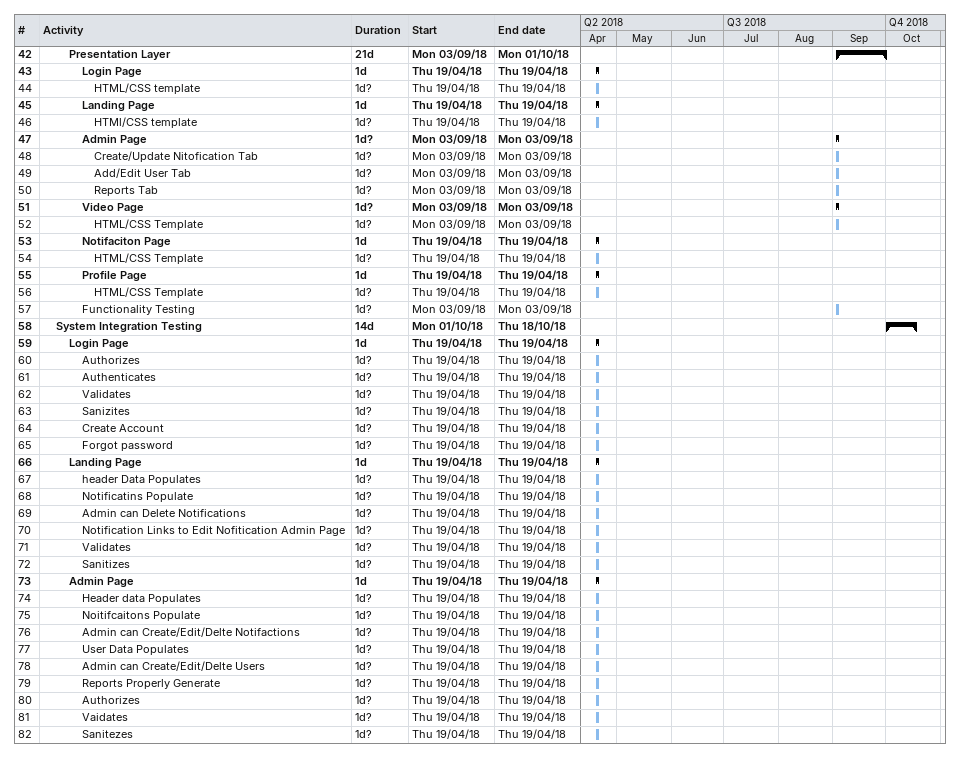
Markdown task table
| ID | Level | Task | Duration | Start | Finish |
|---|---|---|---|---|---|
| 42 | 3 | **Presentation Layer** | 21d | 2018-09-03 | 2018-10-01 |
| 43 | 4 | **Login Page** | 1d | 2018-04-19 | 2018-04-19 |
| 44 | 5 | HTML/CSS template | 1d? | 2018-04-19 | 2018-04-19 |
| 45 | 4 | **Landing Page** | 1d | 2018-04-19 | 2018-04-19 |
| 46 | 5 | HTMl/CSS template | 1d? | 2018-04-19 | 2018-04-19 |
| 47 | 4 | **Admin Page** | 1d? | 2018-09-03 | 2018-09-03 |
| 48 | 5 | Create/Update Nitofication Tab | 1d? | 2018-09-03 | 2018-09-03 |
| 49 | 5 | Add/Edit User Tab | 1d? | 2018-09-03 | 2018-09-03 |
| 50 | 5 | Reports Tab | 1d? | 2018-09-03 | 2018-09-03 |
| 51 | 4 | **Video Page** | 1d? | 2018-09-03 | 2018-09-03 |
| 52 | 5 | HTML/CSS Template | 1d? | 2018-09-03 | 2018-09-03 |
| 53 | 4 | **Notifaciton Page** | 1d | 2018-04-19 | 2018-04-19 |
| 54 | 5 | HTML/CSS Template | 1d? | 2018-04-19 | 2018-04-19 |
| 55 | 4 | **Profile Page** | 1d | 2018-04-19 | 2018-04-19 |
| 56 | 5 | HTML/CSS Template | 1d? | 2018-04-19 | 2018-04-19 |
| 57 | 4 | Functionality Testing | 1d? | 2018-09-03 | 2018-09-03 |
| 58 | 2 | **System Integration Testing** | 14d | 2018-10-01 | 2018-10-18 |
| 59 | 3 | **Login Page** | 1d | 2018-04-19 | 2018-04-19 |
| 60 | 4 | Authorizes | 1d? | 2018-04-19 | 2018-04-19 |
| 61 | 4 | Authenticates | 1d? | 2018-04-19 | 2018-04-19 |
| 62 | 4 | Validates | 1d? | 2018-04-19 | 2018-04-19 |
| 63 | 4 | Sanizites | 1d? | 2018-04-19 | 2018-04-19 |
| 64 | 4 | Create Account | 1d? | 2018-04-19 | 2018-04-19 |
| 65 | 4 | Forgot password | 1d? | 2018-04-19 | 2018-04-19 |
| 66 | 3 | **Landing Page** | 1d | 2018-04-19 | 2018-04-19 |
| 67 | 4 | header Data Populates | 1d? | 2018-04-19 | 2018-04-19 |
| 68 | 4 | Notificatins Populate | 1d? | 2018-04-19 | 2018-04-19 |
| 69 | 4 | Admin can Delete Notifications | 1d? | 2018-04-19 | 2018-04-19 |
| 70 | 4 | Notification Links to Edit Nofitication Admin Page | 1d? | 2018-04-19 | 2018-04-19 |
| 71 | 4 | Validates | 1d? | 2018-04-19 | 2018-04-19 |
| 72 | 4 | Sanitizes | 1d? | 2018-04-19 | 2018-04-19 |
| 73 | 3 | **Admin Page** | 1d | 2018-04-19 | 2018-04-19 |
| 74 | 4 | Header data Populates | 1d? | 2018-04-19 | 2018-04-19 |
| 75 | 4 | Noitifcaitons Populate | 1d? | 2018-04-19 | 2018-04-19 |
| 76 | 4 | Admin can Create/Edit/Delte Notifactions | 1d? | 2018-04-19 | 2018-04-19 |
| 77 | 4 | User Data Populates | 1d? | 2018-04-19 | 2018-04-19 |
| 78 | 4 | Admin can Create/Edit/Delte Users | 1d? | 2018-04-19 | 2018-04-19 |
| 79 | 4 | Reports Properly Generate | 1d? | 2018-04-19 | 2018-04-19 |
| 80 | 4 | Authorizes | 1d? | 2018-04-19 | 2018-04-19 |
| 81 | 4 | Vaidates | 1d? | 2018-04-19 | 2018-04-19 |
| 82 | 4 | Sanitezes | 1d? | 2018-04-19 | 2018-04-19 |
